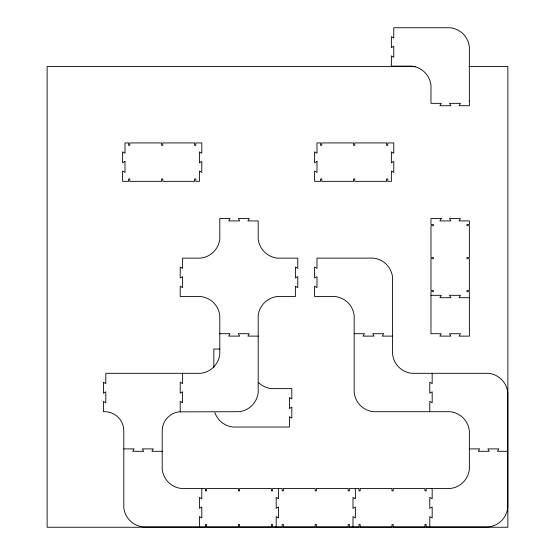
<?xml version="1.0" encoding="UTF-8"?>
<svg xmlns="http://www.w3.org/2000/svg" width="555" height="555" viewBox="0 0 555 555"><rect width="100%" height="100%" fill="white"/><g stroke="black" fill="none" stroke-linecap="round" stroke-linejoin="round"><path stroke-width="0.83" d="M123.807 448.898L123.807 507.693A21.596 21.596 0 0 0 143.003 526.889L205.399 526.889L205.399 524.489L206.599 524.489L206.599 526.889L238.393 526.889L238.393 524.489L239.594 524.489L239.594 526.889L271.388 526.889L271.388 524.489L272.588 524.489L272.588 526.889L282.19 526.889L282.19 524.489L283.39 524.489L283.39 526.889L315.184 526.889L315.184 524.489L316.385 524.489L316.385 526.889L348.179 526.889L348.179 524.489L349.379 524.489L349.379 526.889L358.981 526.889L358.981 524.489L360.181 524.489L360.181 526.889L391.976 526.889L391.976 524.489L393.176 524.489L393.176 526.889L424.97 526.889L424.97 524.489L426.171 524.489L426.171 526.889L488.566 526.889A21.596 21.596 0 0 0 507.763 507.693L507.763 392.503A21.596 21.596 0 0 0 488.566 373.307L411.775 373.307A21.596 21.596 0 0 1 392.572 354.111L392.572 277.32A21.596 21.596 0 0 0 373.376 258.124L316.981 258.124L316.981 268.412L314.588 267.031L314.588 278.013L316.981 276.626L316.981 287.608L314.588 286.227L314.588 296.516L334.984 296.516A21.596 21.596 0 0 1 354.18 315.712L354.18 392.503A21.596 21.596 0 0 0 373.376 411.706L450.167 411.706A21.596 21.596 0 0 1 469.363 430.902L469.363 469.294A21.596 21.596 0 0 1 450.167 488.49L426.171 488.49L426.171 490.891L424.97 490.891L424.97 488.49L393.176 488.49L393.176 490.891L391.976 490.891L391.976 488.49L360.181 488.49L360.181 490.891L358.981 490.891L358.981 488.49L349.379 488.49L349.379 490.891L348.179 490.891L348.179 488.49L316.385 488.49L316.385 490.891L315.184 490.891L315.184 488.49L283.39 488.49L283.39 490.891L282.19 490.891L282.19 488.49L272.588 488.49L272.588 490.891L271.388 490.891L271.388 488.49L239.594 488.49L239.594 490.891L238.393 490.891L238.393 488.49L206.599 488.49L206.599 490.891L205.399 490.891L205.399 488.49L181.402 488.49A21.596 21.596 0 0 1 162.206 469.294L162.206 430.902A19.196 19.196 0 0 1 178.897 411.865L238.997 411.706A21.596 21.596 0 0 0 258.193 392.503L258.193 315.712A21.596 21.596 0 0 1 277.389 296.516L295.385 296.516L295.385 286.227L297.785 287.608L297.785 276.626L295.385 278.013L295.385 267.031L297.785 268.412L297.785 258.124L277.389 258.124A21.596 21.596 0 0 1 258.193 238.927L258.193 220.925L247.898 220.925L249.285 218.524L238.303 218.524L239.684 220.925L228.702 220.925L230.089 218.524L219.794 218.524L219.794 238.927A21.596 21.596 0 0 1 200.598 258.124L182.602 258.124L182.602 268.412L180.202 267.031L180.202 278.013L182.602 276.626L182.602 287.608L180.202 286.227L180.202 296.516L200.598 296.516A21.596 21.596 0 0 1 219.794 315.712L219.794 354.111A21.596 21.596 0 0 1 200.598 373.307L105.811 373.307L105.811 383.602L103.41 382.215L103.41 393.197L105.811 391.809L105.811 402.798L103.41 401.411L103.41 411.706L104.611 411.706A19.196 19.196 0 0 1 123.807 430.902L123.807 448.898L134.102 448.898L132.714 451.298L143.696 451.298L142.316 448.898L153.298 448.898L151.91 451.298L162.206 451.298M415.202 66.51L47.126 66.51L47.126 527.25L507.874 527.25L507.874 66.51L468.899 66.51M430.971 295.315L441.26 295.315L439.879 297.716L450.861 297.716L449.474 295.315L460.463 295.315L459.075 297.716L469.363 297.716M219.794 333.715L230.089 333.715L228.702 336.115L239.684 336.115L238.303 333.715L249.285 333.715L247.898 336.115L258.193 336.115M354.18 333.715L364.469 333.715L363.088 336.115L374.07 336.115L372.683 333.715L383.671 333.715L382.284 336.115L392.572 336.115M219.829 349.046L213.828 349.046L213.828 367.556M469.363 448.898L479.659 448.898L478.271 451.298L489.253 451.298L487.873 448.898L498.855 448.898L497.467 451.298L507.763 451.298M432.172 373.307L432.172 383.602L429.771 382.215L429.771 393.197L432.172 391.809L432.172 402.798L429.771 401.411L429.771 411.706M432.172 488.49L432.172 498.785L429.771 497.398L429.771 508.387L432.172 506.999L432.172 517.981L429.771 516.594L429.771 526.889M355.38 488.49L355.38 498.785L352.98 497.398L352.98 508.387L355.38 506.999L355.38 517.981L352.98 516.594L352.98 526.889M278.589 488.49L278.589 498.785L276.189 497.398L276.189 508.387L278.589 506.999L278.589 517.981L276.189 516.594L276.189 526.889M201.798 488.49L201.798 498.785L199.398 497.398L199.398 508.387L201.798 506.999L201.798 517.981L199.398 516.594L199.398 526.889M182.602 373.307L182.602 383.602L180.202 382.215L180.202 393.197L182.602 391.809L182.602 402.798L180.202 401.411L180.202 411.782M258.429 382.437A21.596 21.596 0 0 0 271.423 388.639L291.819 388.639L291.819 398.934L289.419 397.546L289.419 408.529L291.819 407.148L291.819 418.13L289.419 416.743L289.419 427.038L233.024 427.038A21.596 21.596 0 0 1 214.889 412.601M469.363 100.941L469.363 105.741L459.075 105.741L460.463 103.341L449.474 103.341L450.861 105.741L439.879 105.741L441.26 103.341L430.971 103.341L430.971 85.345A21.596 21.596 0 0 0 411.775 66.142L391.372 66.142L391.372 55.854L393.772 57.241L393.772 46.252L391.372 47.64L391.372 36.658L393.772 38.038L393.772 27.75L450.167 27.75A21.596 21.596 0 0 1 469.363 46.946L469.363 100.941M441.26 218.524L439.879 220.925L450.861 220.925L449.474 218.524L460.463 218.524L459.075 220.925L469.363 220.925L469.363 224.525L466.963 224.525L466.963 225.725L469.363 225.725L469.363 257.52L466.963 257.52L466.963 258.72L469.363 258.72L469.363 290.515L466.963 290.515L466.963 291.715L469.363 291.715L469.363 336.115L459.075 336.115L460.463 333.715L449.474 333.715L450.861 336.115L439.879 336.115L441.26 333.715L430.971 333.715L430.971 291.715L433.372 291.715L433.372 290.515L430.971 290.515L430.971 258.72L433.372 258.72L433.372 257.52L430.971 257.52L430.971 225.725L433.372 225.725L433.372 224.525L430.971 224.525L430.971 218.524L441.26 218.524M125.007 161.443L122.606 162.823L122.606 151.841L125.007 153.229L125.007 142.933L128.607 142.933L128.607 145.334L129.808 145.334L129.808 142.933L161.602 142.933L161.602 145.334L162.802 145.334L162.802 142.933L194.597 142.933L194.597 145.334L195.797 145.334L195.797 142.933L201.798 142.933L201.798 153.229L199.398 151.841L199.398 162.823L201.798 161.443L201.798 172.425L199.398 171.037L199.398 181.332L195.797 181.332L195.797 178.932L194.597 178.932L194.597 181.332L162.802 181.332L162.802 178.932L161.602 178.932L161.602 181.332L129.808 181.332L129.808 178.932L128.607 178.932L128.607 181.332L122.606 181.332L122.606 171.037L125.007 172.425L125.007 161.443M316.981 161.443L314.588 162.823L314.588 151.841L316.981 153.229L316.981 142.933L320.582 142.933L320.582 145.334L321.782 145.334L321.782 142.933L353.577 142.933L353.577 145.334L354.777 145.334L354.777 142.933L386.578 142.933L386.578 145.334L387.779 145.334L387.779 142.933L393.772 142.933L393.772 153.229L391.372 151.841L391.372 162.823L393.772 161.443L393.772 172.425L391.372 171.037L391.372 181.332L387.779 181.332L387.779 178.932L386.578 178.932L386.578 181.332L354.777 181.332L354.777 178.932L353.577 178.932L353.577 181.332L321.782 181.332L321.782 178.932L320.582 178.932L320.582 181.332L314.588 181.332L314.588 171.037L316.981 172.425L316.981 161.443"/></g></svg>
